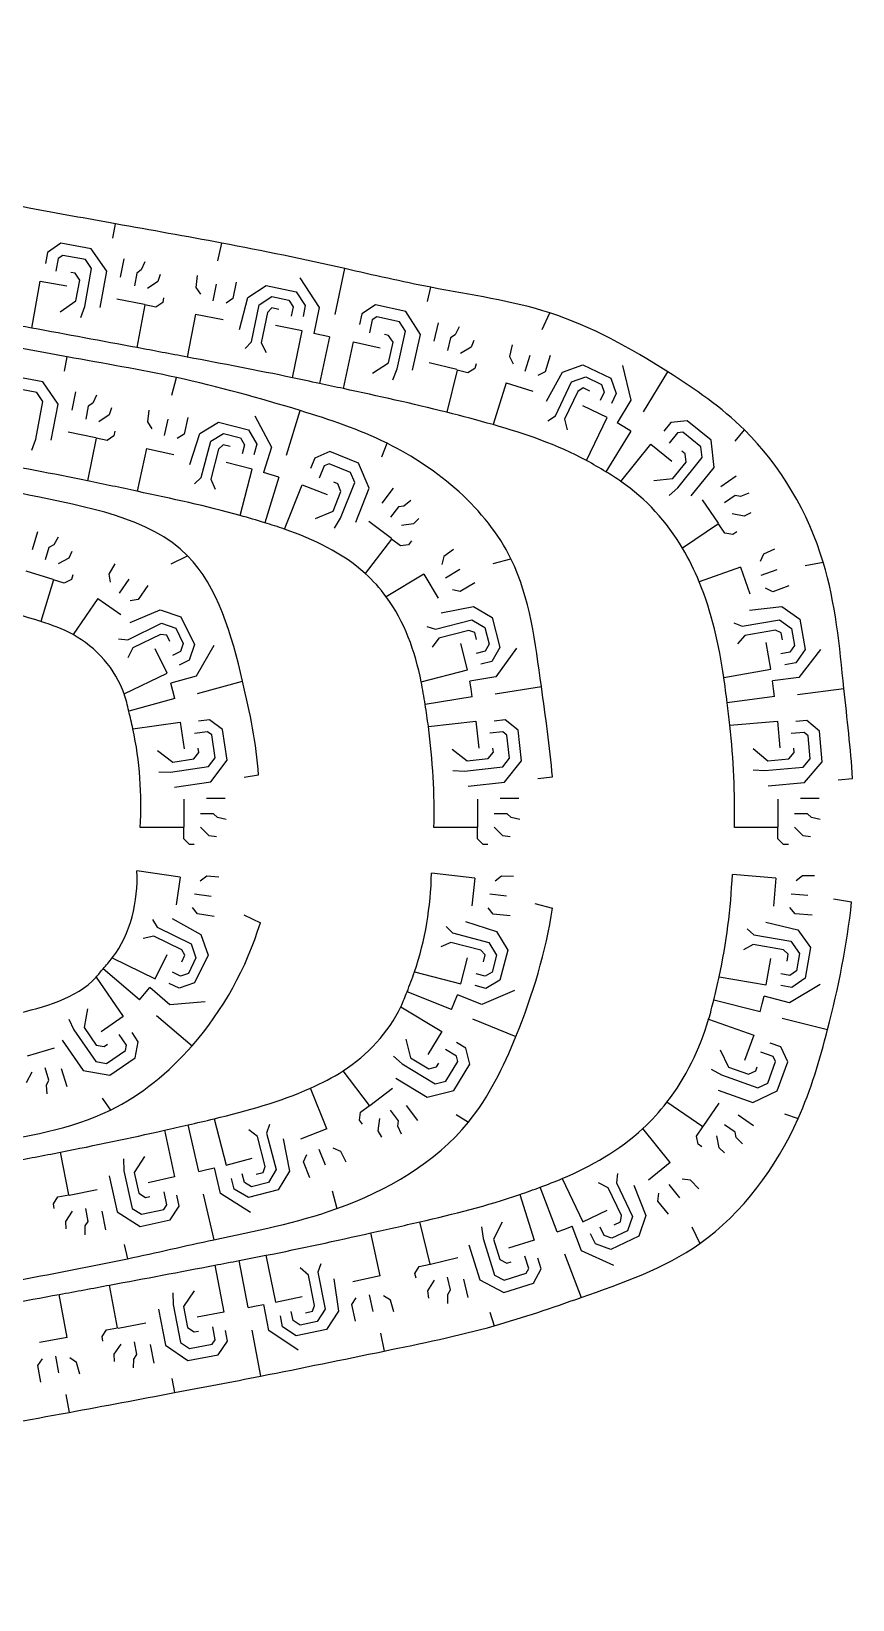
# Model space of a CAD drawing. Header units: millimetres. Extents: x -16 to 156, y 12 to 93.
# Drawn here: x 113.2 to 155.8, y 11.6 to 92.9 of the extents above; entities that cross this region are included whole.
import ezdxf

# ---------------------------------------------------------------- set-up
doc = ezdxf.new("R2010")
doc.units = ezdxf.units.MM
doc.header["$MEASUREMENT"] = 0
doc.layers.add('1 - lines', color=1, linetype='Continuous', true_color=0xff0000)

msp = doc.modelspace()

# ---------------------------------------------------------------- linework, layer by layer
at = {"layer": '1 - lines'}
for p, q in [((117.404, 82.163), (117.54, 82.901)), ((114.013, 81.413), (113.91, 80.85)), ((114.712, 81.895), (114.013, 81.413)), ((116.285, 81.606), (114.712, 81.895)), ((117.088, 80.442), (116.285, 81.606)), ((122.854, 80.976), (123.046, 81.906)), ((114.567, 81.108), (114.445, 80.441)), ((114.8, 81.269), (114.567, 81.108)), ((115.98, 81.052), (114.8, 81.269)), ((115.94, 78.619), (116.301, 80.586)), ((116.301, 80.586), (115.98, 81.052)), ((117.967, 81.089), (117.788, 80.134)), ((118.876, 80.512), (118.642, 80.352)), ((119.057, 80.936), (118.876, 80.512)), ((128.924, 78.21), (129.432, 80.581)), ((113.192, 77.497), (113.64, 79.934)), ((113.64, 79.934), (115.015, 79.682)), ((115.442, 80.337), (115.224, 80.377)), ((115.683, 79.988), (115.442, 80.337)), ((115.485, 78.906), (115.683, 79.988)), ((116.745, 78.573), (117.088, 80.442)), ((118.642, 80.352), (118.518, 79.686)), ((119.731, 79.916), (119.206, 79.557)), ((119.85, 80.278), (119.731, 79.916)), ((121.768, 80.221), (121.7, 79.6)), ((122.752, 79.778), (122.588, 78.916)), ((123.791, 79.885), (123.626, 79.023)), ((127.106, 80.108), (128.105, 78.564)), ((114.67, 78.344), (115.485, 78.906)), ((119.049, 78.719), (117.608, 78.989)), ((120.031, 79.074), (119.985, 78.829)), ((121.7, 79.6), (121.939, 79.249)), ((123.626, 79.023), (123.275, 78.784)), ((123.962, 77.43), (124.403, 79.075)), ((124.403, 79.075), (125.348, 79.697)), ((124.989, 78.699), (125.639, 79.127)), ((125.348, 79.697), (126.915, 79.374)), ((125.639, 79.127), (126.52, 78.945)), ((126.52, 78.945), (126.753, 78.591)), ((126.915, 79.374), (127.381, 78.666)), ((133.727, 78.878), (133.887, 79.611)), ((115.734, 78.047), (115.94, 78.619)), ((119.065, 78.696), (118.65, 76.484)), ((119.635, 78.589), (119.065, 78.696)), ((119.985, 78.829), (119.635, 78.589)), ((121.687, 78.22), (121.262, 75.991)), ((121.687, 78.22), (123.116, 77.948)), ((124.596, 76.789), (124.989, 78.699)), ((125.418, 78.304), (125.096, 76.737)), ((125.649, 78.541), (125.418, 78.304)), ((126.013, 78.466), (125.649, 78.541)), ((126.753, 78.591), (126.657, 78.123)), ((127.381, 78.666), (127.265, 78.1)), ((128.105, 78.564), (127.818, 77.223)), ((130.312, 78.243), (130.19, 77.684)), ((131.027, 78.701), (130.312, 78.243)), ((131.094, 78.072), (130.856, 77.919)), ((132.59, 78.359), (131.027, 78.701)), ((132.266, 77.816), (131.094, 78.072)), ((133.353, 77.168), (132.59, 78.359)), ((139.661, 77.421), (140.068, 78.28)), ((127.213, 77.351), (125.842, 77.633)), ((126.713, 74.924), (127.213, 77.351)), ((130.856, 77.919), (130.711, 77.257)), ((132.144, 75.386), (132.571, 77.339)), ((132.571, 77.339), (132.266, 77.816)), ((134.279, 77.766), (134.05, 76.821)), ((135.359, 77.556), (135.156, 77.142)), ((124.27, 76.447), (124.596, 76.789)), ((125.096, 76.737), (125.348, 76.226)), ((128.222, 77.136), (127.818, 77.223)), ((128.63, 77.049), (128.111, 74.626)), ((128.63, 77.049), (128.222, 77.136)), ((129.36, 74.357), (129.889, 76.777)), ((129.889, 76.777), (131.256, 76.479)), ((131.704, 77.12), (131.488, 77.167)), ((131.698, 75.688), (131.933, 76.762)), ((131.933, 76.762), (131.704, 77.12)), ((132.947, 75.312), (133.353, 77.168)), ((134.915, 76.995), (134.756, 76.336)), ((135.156, 77.142), (134.915, 76.995)), ((135.979, 76.503), (135.436, 76.171)), ((136.117, 76.858), (135.979, 76.503)), ((138.106, 76.633), (137.968, 76.024)), ((114.886, 75.268), (115.025, 76.005)), ((130.865, 75.154), (131.698, 75.688)), ((135.235, 75.343), (133.811, 75.688)), ((136.235, 75.646), (136.176, 75.403)), ((137.968, 76.024), (138.165, 75.649)), ((139.034, 76.081), (138.771, 75.243)), ((140.078, 76.068), (139.815, 75.23)), ((113.764, 74.716), (112.192, 75.012)), ((120.457, 74.016), (120.695, 74.935)), ((131.918, 74.821), (132.144, 75.386)), ((135.25, 75.319), (134.721, 73.132)), ((135.814, 75.182), (135.25, 75.319)), ((136.176, 75.403), (135.814, 75.182)), ((139.815, 75.23), (139.439, 75.034)), ((139.895, 73.713), (140.713, 75.206)), ((140.713, 75.206), (141.779, 75.586)), ((141.194, 74.702), (141.926, 74.963)), ((141.779, 75.586), (143.225, 74.901)), ((141.926, 74.963), (142.739, 74.578)), ((143.225, 74.901), (143.51, 74.101)), ((143.838, 75.549), (144.269, 73.762)), ((144.925, 73.156), (146.189, 75.225)), ((113.457, 74.163), (112.277, 74.385)), ((113.776, 73.696), (113.457, 74.163)), ((114.562, 73.548), (113.764, 74.716)), ((115.462, 74.19), (115.272, 73.237)), ((116.55, 74.024), (116.364, 73.602)), ((137.797, 74.655), (137.119, 72.49)), ((137.797, 74.655), (139.185, 74.22)), ((140.358, 72.94), (141.194, 74.702)), ((141.517, 74.217), (140.831, 72.771)), ((141.797, 74.392), (141.517, 74.217)), ((142.133, 74.232), (141.797, 74.392)), ((142.882, 74.178), (142.677, 73.746)), ((142.739, 74.578), (142.882, 74.178)), ((143.51, 74.101), (143.262, 73.579)), ((113.405, 71.731), (113.776, 73.696)), ((114.21, 71.681), (114.562, 73.548)), ((116.129, 73.445), (115.996, 72.78)), ((116.364, 73.602), (116.129, 73.445)), ((117.335, 73.357), (117.212, 72.997)), ((119.276, 73.247), (119.192, 72.629)), ((126.406, 70.9), (127.124, 73.216)), ((143.033, 72.864), (141.769, 73.464)), ((144.269, 73.762), (143.554, 72.591)), ((117.212, 72.997), (116.683, 72.643)), ((119.192, 72.629), (119.421, 72.272)), ((120.248, 72.779), (120.061, 71.921)), ((121.289, 72.859), (121.102, 72.001)), ((121.908, 72.039), (122.883, 72.614)), ((122.883, 72.614), (124.432, 72.213)), ((124.765, 72.953), (125.622, 71.326)), ((139.961, 72.686), (140.358, 72.94)), ((140.831, 72.771), (140.954, 72.215)), ((141.971, 70.625), (143.033, 72.864)), ((143.907, 72.375), (143.554, 72.591)), ((146.342, 72.596), (145.983, 72.151)), ((147.186, 72.687), (146.342, 72.596)), ((148.431, 71.682), (147.186, 72.687)), ((113.196, 71.16), (113.405, 71.731)), ((116.516, 71.808), (115.079, 72.095)), ((116.532, 71.784), (116.091, 69.578)), ((117.1, 71.671), (116.532, 71.784)), ((117.453, 71.906), (117.1, 71.671)), ((117.502, 72.151), (117.453, 71.906)), ((121.102, 72.001), (120.744, 71.772)), ((121.386, 70.418), (121.908, 72.039)), ((121.987, 69.747), (122.475, 71.635)), ((122.475, 71.635), (123.145, 72.029)), ((123.145, 72.029), (124.016, 71.804)), ((124.016, 71.804), (124.232, 71.438)), ((124.432, 72.213), (124.863, 71.482)), ((144.263, 72.157), (142.97, 70.043)), ((144.263, 72.157), (143.907, 72.375)), ((146.683, 72.064), (146.257, 71.536)), ((146.964, 72.094), (146.683, 72.064)), ((147.898, 71.34), (146.964, 72.094)), ((148.581, 70.275), (148.431, 71.682)), ((149.68, 71.637), (150.151, 72.221)), ((119.142, 71.25), (118.657, 69.033)), ((119.142, 71.25), (120.563, 70.94)), ((122.884, 71.219), (122.483, 69.67)), ((123.126, 71.443), (122.884, 71.219)), ((123.486, 71.35), (123.126, 71.443)), ((124.232, 71.438), (124.112, 70.976)), ((124.863, 71.482), (124.718, 70.922)), ((125.622, 71.326), (125.216, 70.016)), ((127.87, 70.753), (127.659, 70.222)), ((128.649, 71.09), (127.87, 70.753)), ((130.136, 70.499), (128.649, 71.09)), ((131.343, 70.827), (131.619, 71.524)), ((143.752, 69.546), (145.308, 71.475)), ((145.308, 71.475), (146.396, 70.597)), ((146.702, 69.221), (147.958, 70.778)), ((147.085, 70.969), (146.912, 71.108)), ((147.13, 70.547), (147.085, 70.969)), ((147.958, 70.778), (147.898, 71.34)), ((124.628, 70.177), (123.273, 70.527)), ((124.008, 67.778), (124.628, 70.177)), ((125.611, 69.893), (125.216, 70.016)), ((128.354, 70.346), (128.104, 69.716)), ((128.614, 70.458), (128.354, 70.346)), ((129.729, 70.015), (128.614, 70.458)), ((129.953, 69.496), (129.729, 70.015)), ((130.697, 69.201), (130.136, 70.499)), ((146.439, 69.691), (147.13, 70.547)), ((147.388, 68.797), (148.581, 70.275)), ((121.644, 69.422), (121.987, 69.747)), ((122.483, 69.67), (122.709, 69.147)), ((126.01, 69.77), (125.276, 67.403)), ((126.01, 69.77), (125.611, 69.893)), ((126.301, 67.073), (127.216, 69.376)), ((127.216, 69.376), (128.515, 68.86)), ((129.062, 69.419), (128.856, 69.501)), ((129.23, 69.03), (129.062, 69.419)), ((129.215, 67.637), (129.953, 69.496)), ((129.996, 67.435), (130.697, 69.201)), ((131.947, 69.189), (131.358, 68.416)), ((145.455, 69.586), (146.439, 69.691)), ((146.248, 68.817), (146.702, 69.221)), ((149.726, 69.816), (148.923, 69.269)), ((128.824, 68.007), (129.23, 69.03)), ((132.852, 68.562), (132.5, 68.265)), ((148.81, 67.377), (147.985, 68.588)), ((149.681, 68.817), (149.12, 68.435)), ((149.959, 68.764), (149.681, 68.817)), ((150.387, 68.935), (149.959, 68.764)), ((127.915, 67.615), (128.824, 68.007)), ((128.901, 67.116), (129.215, 67.637)), ((132.219, 68.227), (131.808, 67.688)), ((132.5, 68.265), (132.219, 68.227)), ((133.264, 67.619), (132.995, 67.348)), ((150.14, 67.738), (149.515, 67.857)), ((150.48, 67.91), (150.14, 67.738)), ((113.498, 66.935), (113.214, 66.005)), ((131.848, 66.586), (130.683, 67.474)), ((132.995, 67.348), (132.365, 67.263)), ((148.805, 67.35), (146.946, 66.083)), ((149.132, 66.87), (148.805, 67.35)), ((149.548, 66.791), (149.132, 66.87)), ((149.755, 66.932), (149.548, 66.791)), ((114.088, 66.127), (113.889, 65.479)), ((114.337, 66.26), (114.088, 66.127)), ((114.564, 66.661), (114.337, 66.26)), ((115.279, 65.92), (115.121, 65.573)), ((131.852, 66.558), (130.488, 64.769)), ((132.313, 66.206), (131.852, 66.558)), ((132.734, 66.263), (132.313, 66.206)), ((132.885, 66.462), (132.734, 66.263)), ((135.065, 66.014), (134.559, 65.649)), ((151.716, 66.037), (151.147, 65.781)), ((115.121, 65.573), (114.559, 65.274)), ((117.503, 65.272), (117.191, 64.731)), ((120.422, 65.275), (121.276, 65.692)), ((134.559, 65.649), (134.458, 65.237)), ((137.129, 65.287), (138.049, 65.525)), ((149.95, 65.093), (147.813, 64.331)), ((149.95, 65.093), (150.438, 63.724)), ((151.147, 65.781), (150.965, 65.398)), ((153.304, 65.192), (154.24, 65.355)), ((114.31, 64.459), (112.908, 64.888)), ((114.323, 64.434), (113.665, 62.282)), ((114.878, 64.265), (114.323, 64.434)), ((115.252, 64.464), (114.878, 64.265)), ((115.325, 64.703), (115.252, 64.464)), ((117.191, 64.731), (117.268, 64.314)), ((118.226, 64.47), (117.727, 63.747)), ((133.525, 64.735), (131.584, 63.56)), ((133.525, 64.735), (134.278, 63.491)), ((135.395, 64.986), (134.644, 64.531)), ((136.17, 64.286), (135.419, 63.831)), ((151.833, 64.964), (151.006, 64.669)), ((116.623, 63.474), (115.335, 61.605)), ((116.623, 63.474), (117.82, 62.648)), ((119.219, 64.149), (118.721, 63.427)), ((135.419, 63.831), (135.007, 63.932)), ((151.624, 63.828), (151.241, 64.01)), ((152.451, 64.123), (151.624, 63.828)), ((118.292, 62.232), (119.863, 62.888)), ((118.721, 63.427), (118.304, 63.35)), ((119.863, 62.888), (120.933, 62.52)), ((134.432, 62.732), (136.103, 63.06)), ((136.103, 63.06), (137.078, 62.486)), ((150.411, 62.862), (152.103, 63.055)), ((152.103, 63.055), (153.028, 62.403)), ((118.172, 61.339), (119.924, 62.194)), ((119.924, 62.194), (120.66, 61.941)), ((120.66, 61.941), (121.054, 61.133)), ((120.933, 62.52), (121.635, 61.082)), ((133.686, 62.023), (134.136, 61.881)), ((134.136, 61.881), (136.024, 62.368)), ((135.858, 61.809), (134.309, 61.409)), ((136.172, 61.706), (135.858, 61.809)), ((136.024, 62.368), (136.694, 61.973)), ((136.694, 61.973), (136.919, 61.102)), ((137.078, 62.486), (137.478, 60.936)), ((149.609, 62.215), (150.046, 62.038)), ((150.046, 62.038), (151.968, 62.371)), ((151.758, 61.827), (150.181, 61.553)), ((152.062, 61.7), (151.758, 61.827)), ((151.968, 62.371), (152.604, 61.924)), ((152.604, 61.924), (152.758, 61.037)), ((153.028, 62.403), (153.302, 60.827)), ((117.703, 61.388), (118.172, 61.339)), ((119.874, 61.613), (118.436, 60.911)), ((120.202, 61.575), (119.874, 61.613)), ((120.365, 61.241), (120.202, 61.575)), ((121.054, 61.133), (120.916, 60.731)), ((121.635, 61.082), (121.359, 60.28)), ((122.645, 61.038), (121.729, 59.444)), ((134.309, 61.409), (133.961, 60.958)), ((135.792, 59.778), (135.442, 61.134)), ((136.265, 61.346), (136.172, 61.706)), ((136.919, 61.102), (136.703, 60.736)), ((150.181, 61.553), (149.798, 61.132)), ((151.528, 59.808), (151.288, 61.188)), ((152.126, 61.333), (152.062, 61.7)), ((152.758, 61.037), (152.513, 60.69)), ((118.436, 60.911), (118.185, 60.399)), ((120.215, 59.61), (119.601, 60.868)), ((120.916, 60.731), (120.487, 60.522)), ((121.359, 60.28), (120.84, 60.026)), ((136.703, 60.736), (136.24, 60.617)), ((137.047, 60.205), (136.487, 60.061)), ((137.478, 60.936), (137.047, 60.205)), ((138.339, 60.906), (137.264, 59.414)), ((152.513, 60.69), (152.043, 60.608)), ((153.302, 60.827), (152.813, 60.133)), ((154.099, 60.836), (152.974, 59.382)), ((117.989, 58.523), (120.215, 59.61)), ((121.729, 59.444), (120.404, 59.087)), ((133.392, 59.159), (135.792, 59.778)), ((137.264, 59.414), (135.91, 59.195)), ((149.087, 59.384), (151.528, 59.808)), ((152.974, 59.382), (151.614, 59.208)), ((152.813, 60.133), (152.244, 60.034)), ((120.512, 58.687), (120.404, 59.087)), ((120.621, 58.284), (120.512, 58.687)), ((121.788, 58.554), (124.129, 59.185)), ((135.976, 58.786), (135.91, 59.195)), ((136.043, 58.374), (135.976, 58.786)), ((137.232, 58.523), (139.625, 58.911)), ((151.666, 58.797), (151.614, 59.208)), ((151.719, 58.384), (151.666, 58.797)), ((152.912, 58.492), (155.317, 58.799)), ((120.621, 58.284), (118.228, 57.639)), ((136.043, 58.374), (133.597, 57.977)), ((151.719, 58.384), (149.261, 58.07)), ((118.443, 56.714), (120.896, 57.07)), ((120.896, 57.07), (121.097, 55.686)), ((122.416, 57.19), (121.85, 57.108)), ((123.096, 56.682), (122.416, 57.19)), ((133.765, 56.836), (136.228, 57.111)), ((136.228, 57.111), (136.383, 55.721)), ((137.752, 57.18), (137.183, 57.116)), ((138.414, 56.65), (137.752, 57.18)), ((149.402, 56.9), (151.871, 57.116)), ((151.871, 57.116), (151.992, 55.723)), ((153.396, 57.149), (152.826, 57.099)), ((154.046, 56.603), (153.396, 57.149)), ((122.305, 56.567), (121.634, 56.47)), ((122.531, 56.398), (122.305, 56.567)), ((122.704, 55.211), (122.531, 56.398)), ((123.326, 55.099), (123.096, 56.682)), ((137.619, 56.561), (136.946, 56.486)), ((137.84, 56.385), (137.619, 56.561)), ((137.973, 55.192), (137.84, 56.385)), ((138.592, 55.06), (138.414, 56.65)), ((153.249, 56.534), (152.573, 56.475)), ((153.465, 56.352), (153.249, 56.534)), ((153.57, 55.156), (153.465, 56.352)), ((154.185, 55.009), (154.046, 56.603)), ((119.719, 55.585), (120.512, 54.993)), ((121.601, 55.152), (121.855, 55.492)), ((121.855, 55.492), (121.823, 55.711)), ((135.002, 55.666), (135.776, 55.048)), ((136.869, 55.17), (137.134, 55.501)), ((137.134, 55.501), (137.109, 55.722)), ((150.611, 55.701), (151.369, 55.065)), ((152.465, 55.16), (152.738, 55.485)), ((152.738, 55.485), (152.719, 55.706)), ((120.386, 54.47), (122.365, 54.757)), ((120.512, 54.993), (121.601, 55.152)), ((122.365, 54.757), (122.704, 55.211)), ((122.48, 53.966), (123.326, 55.099)), ((135.025, 54.562), (135.632, 54.529)), ((135.632, 54.529), (137.62, 54.75)), ((135.776, 55.048), (136.869, 55.17)), ((137.62, 54.75), (137.973, 55.192)), ((137.709, 53.955), (138.592, 55.06)), ((150.607, 54.596), (151.214, 54.549)), ((151.214, 54.549), (153.206, 54.723)), ((151.369, 55.065), (152.465, 55.16)), ((153.206, 54.723), (153.57, 55.156)), ((153.276, 53.926), (154.185, 55.009)), ((119.778, 54.483), (120.386, 54.47)), ((120.6, 53.693), (122.48, 53.966)), ((124.212, 54.217), (124.955, 54.325)), ((135.82, 53.745), (137.709, 53.955)), ((139.448, 54.149), (140.193, 54.232)), ((151.383, 53.761), (153.276, 53.926)), ((155.019, 54.078), (155.766, 54.144)), ((121.094, 51.611), (121.094, 53.076)), ((123.224, 53.111), (122.252, 53.111)), ((136.325, 51.611), (136.325, 53.076)), ((138.455, 53.111), (137.483, 53.111)), ((151.903, 51.611), (151.903, 53.076)), ((154.033, 53.111), (153.061, 53.111)), ((122.624, 52.311), (121.946, 52.311)), ((122.824, 52.111), (122.624, 52.311)), ((123.274, 52.011), (122.824, 52.111)), ((137.855, 52.311), (137.177, 52.311)), ((138.055, 52.111), (137.855, 52.311)), ((138.505, 52.011), (138.055, 52.111)), ((153.433, 52.311), (152.755, 52.311)), ((153.633, 52.111), (153.433, 52.311)), ((154.083, 52.011), (153.633, 52.111)), ((121.074, 51.591), (118.824, 51.591)), ((121.074, 51.011), (121.074, 51.591)), ((122.396, 51.161), (121.946, 51.611)), ((136.305, 51.591), (134.055, 51.591)), ((136.305, 51.011), (136.305, 51.591)), ((137.627, 51.161), (137.177, 51.611)), ((151.883, 51.591), (149.633, 51.591)), ((151.883, 51.011), (151.883, 51.591)), ((153.205, 51.161), (152.755, 51.611)), ((121.374, 50.711), (121.074, 51.011)), ((121.624, 50.711), (121.374, 50.711)), ((122.774, 51.111), (122.396, 51.161)), ((136.605, 50.711), (136.305, 51.011)), ((136.855, 50.711), (136.605, 50.711)), ((138.005, 51.111), (137.627, 51.161)), ((152.183, 50.711), (151.883, 51.011)), ((152.433, 50.711), (152.183, 50.711)), ((153.583, 51.111), (153.205, 51.161)), ((120.899, 49.02), (118.653, 49.347)), ((120.899, 49.02), (120.69, 47.581)), ((122.278, 49.068), (121.938, 48.814)), ((122.901, 49.028), (122.278, 49.068)), ((136.182, 48.979), (133.927, 49.23)), ((136.182, 48.979), (136.021, 47.534)), ((137.559, 49.073), (137.228, 48.808)), ((138.183, 49.054), (137.559, 49.073)), ((151.79, 48.972), (149.53, 49.17)), ((151.79, 48.972), (151.664, 47.523)), ((153.164, 49.099), (152.839, 48.826)), ((153.788, 49.094), (153.164, 49.099)), ((122.502, 48.025), (121.634, 48.151)), ((137.818, 48.038), (136.946, 48.135)), ((153.448, 48.07), (152.573, 48.147)), ((121.787, 47.119), (121.533, 47.459)), ((137.133, 47.108), (136.868, 47.439)), ((139.279, 47.661), (140.199, 47.424)), ((152.785, 47.124), (152.512, 47.449)), ((154.777, 47.902), (155.713, 47.74)), ((119.458, 46.828), (119.708, 46.428)), ((119.708, 46.428), (121.46, 45.572)), ((120.486, 46.882), (121.97, 46.046)), ((122.656, 46.992), (121.787, 47.119)), ((124.196, 47.074), (125.05, 46.657)), ((134.686, 46.471), (135.01, 46.129)), ((135.682, 46.73), (137.303, 46.209)), ((138.006, 47.011), (137.133, 47.108)), ((151.267, 46.685), (152.924, 46.296)), ((153.66, 47.048), (152.785, 47.124)), ((119.533, 45.957), (118.975, 45.839)), ((120.971, 45.254), (119.533, 45.957)), ((121.46, 45.572), (121.713, 44.837)), ((121.97, 46.046), (122.337, 44.977)), ((134.934, 45.633), (134.411, 45.406)), ((136.483, 45.233), (134.934, 45.633)), ((135.01, 46.129), (136.899, 45.642)), ((136.899, 45.642), (137.294, 44.972)), ((137.303, 46.209), (137.878, 45.234)), ((150.294, 46.347), (150.646, 46.032)), ((150.646, 46.032), (152.567, 45.698)), ((152.567, 45.698), (153.015, 45.062)), ((152.924, 46.296), (153.576, 45.371)), ((117.374, 44.841), (119.601, 43.753)), ((119.601, 43.753), (120.215, 45.011)), ((121.142, 44.973), (120.971, 45.254)), ((120.979, 44.638), (121.142, 44.973)), ((121.713, 44.837), (121.318, 44.028)), ((122.337, 44.977), (121.635, 43.539)), ((135.442, 43.487), (135.792, 44.843)), ((136.708, 44.991), (136.483, 45.233)), ((136.615, 44.631), (136.708, 44.991)), ((137.294, 44.972), (137.069, 44.1)), ((137.878, 45.234), (137.478, 43.685)), ((150.609, 45.531), (150.106, 45.263)), ((152.186, 45.257), (150.609, 45.531)), ((151.288, 43.434), (151.528, 44.813)), ((152.429, 45.034), (152.186, 45.257)), ((152.365, 44.667), (152.429, 45.034)), ((153.015, 45.062), (152.86, 44.175)), ((153.576, 45.371), (153.302, 43.794)), ((118.778, 42.662), (116.892, 44.269)), ((120.916, 43.89), (120.487, 44.1)), ((121.318, 44.028), (120.916, 43.89)), ((133.043, 44.107), (135.442, 43.487)), ((136.703, 43.885), (136.24, 44.004)), ((137.069, 44.1), (136.703, 43.885)), ((152.513, 43.931), (152.043, 44.013)), ((152.86, 44.175), (152.513, 43.931)), ((116.532, 43.842), (117.938, 41.802)), ((119.049, 42.979), (119.317, 43.294)), ((120.362, 42.405), (119.317, 43.294)), ((120.833, 43.263), (120.314, 43.517)), ((121.635, 43.539), (120.833, 43.263)), ((136.747, 43.254), (136.187, 43.398)), ((138.233, 43.142), (136.542, 42.419)), ((137.478, 43.685), (136.747, 43.254)), ((148.847, 43.858), (151.288, 43.434)), ((152.608, 43.306), (152.038, 43.405)), ((154.078, 43.458), (152.5, 42.514)), ((153.302, 43.794), (152.608, 43.306)), ((118.778, 42.662), (119.049, 42.979)), ((122.194, 42.551), (120.362, 42.405)), ((132.336, 42.306), (134.456, 41.022)), ((134.96, 42.158), (132.66, 43.079)), ((134.96, 42.158), (135.115, 42.545)), ((135.115, 42.545), (135.269, 42.929)), ((136.542, 42.419), (135.269, 42.929)), ((150.967, 42.042), (148.564, 42.646)), ((150.967, 42.042), (151.069, 42.447)), ((151.069, 42.447), (151.17, 42.848)), ((152.5, 42.514), (151.17, 42.848)), ((115.123, 41.657), (115.382, 41.106)), ((116.086, 42.199), (115.907, 41.225)), ((117.938, 41.802), (116.787, 41.008)), ((119.661, 41.852), (121.507, 40.279)), ((136.055, 41.672), (138.306, 40.77)), ((148.3, 41.66), (150.634, 40.828)), ((152.117, 41.708), (154.469, 41.117)), ((115.382, 41.106), (116.517, 39.459)), ((115.907, 41.225), (116.531, 40.319)), ((118.112, 40.316), (117.727, 40.874)), ((118.72, 40.492), (118.395, 40.963)), ((134.456, 41.022), (133.732, 39.826)), ((150.634, 40.828), (150.165, 39.511)), ((112.971, 39.753), (114.372, 40.181)), ((114.78, 40.57), (115.858, 39.005)), ((116.531, 40.319), (116.948, 40.243)), ((116.948, 40.243), (117.131, 40.369)), ((117.073, 39.357), (118.061, 40.038)), ((118.061, 40.038), (118.112, 40.316)), ((118.566, 39.657), (118.72, 40.492)), ((132.604, 40.624), (132.84, 39.663)), ((135.224, 39.739), (134.644, 40.09)), ((135.706, 40.149), (135.217, 40.445)), ((135.909, 39.325), (135.706, 40.149)), ((148.9, 40.066), (149.324, 39.172)), ((151.644, 39.725), (151.006, 39.952)), ((152.034, 40.223), (151.495, 40.415)), ((152.398, 39.456), (152.034, 40.223)), ((114.088, 38.494), (113.889, 39.143)), ((115.028, 38.154), (114.744, 39.084)), ((116.517, 39.459), (117.073, 39.357)), ((117.249, 38.749), (118.566, 39.657)), ((131.949, 39.735), (132.41, 39.339)), ((132.41, 39.339), (134.121, 38.303)), ((132.84, 39.663), (133.781, 39.093)), ((133.781, 39.093), (134.193, 39.194)), ((134.193, 39.194), (134.308, 39.384)), ((134.67, 38.438), (135.292, 39.464)), ((135.08, 37.956), (135.909, 39.325)), ((135.292, 39.464), (135.224, 39.739)), ((148.436, 39.064), (148.968, 38.768)), ((149.324, 39.172), (150.36, 38.802)), ((150.743, 38.984), (150.818, 39.193)), ((151.363, 38.339), (151.766, 39.469)), ((151.766, 39.469), (151.644, 39.725)), ((151.861, 37.949), (152.398, 39.456)), ((112.921, 38.376), (113.22, 38.938)), ((113.955, 38.245), (114.088, 38.494)), ((113.991, 37.785), (113.955, 38.245)), ((115.858, 39.005), (117.249, 38.749)), ((130.707, 37.19), (129.343, 38.979)), ((132.081, 38.603), (133.706, 37.618)), ((134.121, 38.303), (134.67, 38.438)), ((148.968, 38.768), (150.852, 38.096)), ((150.36, 38.802), (150.743, 38.984)), ((150.852, 38.096), (151.363, 38.339)), ((116.851, 37.564), (117.277, 36.947)), ((128.49, 35.976), (127.653, 38.085)), ((130.735, 37.186), (131.9, 38.075)), ((133.706, 37.618), (135.08, 37.956)), ((148.793, 37.981), (150.583, 37.343)), ((150.583, 37.343), (151.861, 37.949)), ((130.189, 36.418), (130.246, 36.839)), ((130.246, 36.839), (130.707, 37.19)), ((132.219, 36.394), (131.808, 36.933)), ((133.219, 36.402), (132.63, 37.175)), ((135.203, 36.712), (135.845, 36.324)), ((147.994, 36.082), (146.135, 37.348)), ((148.022, 36.087), (148.847, 37.298)), ((150.627, 36.128), (149.824, 36.675)), ((152.231, 36.755), (152.938, 36.503)), ((120.078, 35.899), (120.607, 33.479)), ((121.865, 33.763), (121.307, 36.178)), ((122.653, 36.493), (123.273, 34.094)), ((124.904, 35.577), (124.452, 35.925)), ((125.517, 36.201), (125.375, 35.751)), ((128.49, 35.976), (127.139, 35.439)), ((130.341, 36.219), (130.189, 36.418)), ((131.167, 35.878), (131.251, 36.509)), ((131.356, 35.547), (131.167, 35.878)), ((132.181, 36.114), (132.219, 36.394)), ((132.375, 35.695), (132.181, 36.114)), ((146.309, 34.222), (144.884, 35.988)), ((147.668, 35.602), (147.994, 36.082)), ((149.681, 35.804), (149.12, 36.186)), ((149.734, 35.526), (149.681, 35.804)), ((125.304, 34.028), (124.904, 35.577)), ((125.375, 35.751), (125.863, 33.863)), ((126.226, 35.455), (126.555, 33.784)), ((129.22, 34.804), (128.83, 34.972)), ((147.747, 35.185), (147.668, 35.602)), ((147.954, 35.045), (147.747, 35.185)), ((148.845, 34.982), (148.726, 35.607)), ((149.129, 34.728), (148.845, 34.982)), ((150.049, 35.19), (149.734, 35.526)), ((115.119, 32.555), (114.679, 34.761)), ((117.947, 34.41), (117.977, 33.803)), ((119.043, 34.547), (118.508, 33.714)), ((123.273, 34.094), (124.628, 34.444)), ((127.285, 34.258), (127.453, 34.647)), ((127.609, 33.441), (127.285, 34.258)), ((128.428, 34.089), (128.104, 34.905)), ((129.496, 34.244), (129.22, 34.804)), ((146.309, 34.222), (145.178, 33.308)), ((117.217, 33.534), (117.623, 31.678)), ((117.977, 33.803), (118.404, 31.849)), ((118.508, 33.714), (118.743, 32.639)), ((120.607, 33.479), (119.241, 33.18)), ((121.865, 33.763), (122.271, 33.857)), ((122.271, 33.857), (122.674, 33.95)), ((122.983, 32.613), (122.674, 33.95)), ((123.701, 32.839), (123.556, 33.399)), ((124.232, 33.183), (124.112, 33.646)), ((124.841, 33.621), (125.201, 33.715)), ((125.201, 33.715), (125.304, 34.028)), ((125.863, 33.863), (125.469, 33.193)), ((126.555, 33.784), (125.981, 32.809)), ((140.707, 33.396), (141.769, 31.157)), ((143.575, 33.65), (143.52, 33.181)), ((147.353, 33.319), (146.932, 33.364)), ((114.551, 32.441), (115.119, 32.555)), ((115.143, 32.539), (116.58, 32.826)), ((118.743, 32.639), (119.1, 32.41)), ((120.205, 32.038), (120.061, 32.7)), ((122.091, 32.587), (122.636, 30.224)), ((124.542, 31.639), (122.983, 32.613)), ((124.432, 32.408), (123.701, 32.839)), ((124.597, 32.968), (124.232, 33.183)), ((125.981, 32.809), (124.432, 32.408)), ((125.469, 33.193), (124.597, 32.968)), ((128.783, 32.759), (129.021, 31.839)), ((138.506, 32.567), (139.247, 30.202)), ((140.443, 30.631), (139.565, 32.949)), ((143.09, 32.922), (142.581, 33.178)), ((143.776, 31.476), (143.09, 32.922)), ((143.52, 33.181), (144.356, 31.419)), ((144.412, 33.051), (145.05, 31.472)), ((145.668, 32.223), (145.713, 32.645)), ((146.809, 32.402), (146.257, 33.085)), ((147.783, 32.867), (147.353, 33.319)), ((114.315, 32.089), (114.551, 32.441)), ((114.364, 31.843), (114.315, 32.089)), ((116.129, 31.176), (115.996, 31.841)), ((118.404, 31.849), (118.88, 31.543)), ((118.88, 31.543), (120.053, 31.799)), ((119.1, 32.41), (119.317, 32.458)), ((120.053, 31.799), (120.205, 32.038)), ((120.376, 31.256), (120.834, 31.97)), ((120.834, 31.97), (120.712, 32.529)), ((141.769, 31.157), (143.033, 31.757)), ((146.219, 31.54), (145.668, 32.223)), ((114.957, 31.174), (115.31, 31.704)), ((114.982, 30.794), (114.957, 31.174)), ((115.962, 30.48), (115.972, 30.941)), ((115.972, 30.941), (116.129, 31.176)), ((117.031, 30.744), (116.841, 31.697)), ((117.623, 31.678), (118.813, 30.914)), ((118.813, 30.914), (120.376, 31.256)), ((133.851, 28.964), (133.321, 31.151)), ((137.594, 31.129), (137.136, 30.252)), ((140.833, 30.779), (141.22, 30.926)), ((141.706, 29.643), (141.22, 30.926)), ((143.398, 30.989), (143.734, 31.149)), ((143.734, 31.149), (143.776, 31.476)), ((144.356, 31.419), (144.095, 30.687)), ((145.05, 31.472), (144.67, 30.406)), ((131.266, 28.358), (130.781, 30.574)), ((136.515, 30.895), (136.599, 30.293)), ((136.599, 30.293), (137.196, 28.384)), ((137.136, 30.252), (137.464, 29.202)), ((139.247, 30.202), (137.912, 29.784)), ((140.443, 30.631), (140.833, 30.779)), ((142.425, 30.005), (142.178, 30.528)), ((142.882, 30.443), (142.677, 30.875)), ((143.282, 30.301), (142.882, 30.443)), ((144.67, 30.406), (143.225, 29.721)), ((144.095, 30.687), (143.282, 30.301)), ((147.431, 30.886), (147.838, 30.027)), ((117.996, 29.968), (118.156, 29.236)), ((125.342, 29.415), (125.842, 26.988)), ((133.875, 28.949), (135.299, 29.294)), ((135.865, 29.959), (136.433, 28.145)), ((138.974, 28.732), (138.771, 29.379)), ((140.826, 29.496), (141.685, 27.229)), ((143.382, 28.888), (141.706, 29.643)), ((143.225, 29.721), (142.425, 30.005)), ((122.69, 28.903), (123.155, 26.469)), ((124.42, 26.713), (123.952, 29.146)), ((127.544, 28.388), (127.111, 28.759)), ((128.188, 28.98), (128.024, 28.538)), ((128.024, 28.538), (128.417, 26.628)), ((133.066, 28.465), (133.287, 28.827)), ((133.125, 28.222), (133.066, 28.465)), ((133.287, 28.827), (133.851, 28.964)), ((137.464, 29.202), (137.84, 29.005)), ((137.698, 28.122), (138.843, 28.481)), ((137.84, 29.005), (138.052, 29.072)), ((138.843, 28.481), (138.974, 28.732)), ((139.213, 27.968), (139.606, 28.72)), ((139.606, 28.72), (139.435, 29.266)), ((117.649, 25.66), (117.235, 27.872)), ((127.867, 26.821), (127.544, 28.388)), ((128.859, 28.2), (129.104, 26.514)), ((131.266, 28.358), (129.845, 28.047)), ((133.744, 27.578), (134.075, 28.121)), ((134.915, 27.627), (134.756, 28.286)), ((135.834, 27.232), (135.605, 28.176)), ((136.433, 28.145), (137.686, 27.49)), ((137.196, 28.384), (137.698, 28.122)), ((137.686, 27.49), (139.213, 27.968)), ((115.033, 25.154), (114.623, 27.386)), ((120.52, 27.471), (120.534, 26.863)), ((120.534, 26.863), (120.909, 24.898)), ((121.619, 27.579), (121.063, 26.76)), ((124.83, 26.792), (125.236, 26.87)), ((125.496, 25.523), (125.236, 26.87)), ((125.842, 26.988), (127.213, 27.271)), ((129.798, 26.857), (130.027, 27.215)), ((129.986, 26), (129.798, 26.857)), ((130.898, 26.507), (130.711, 27.364)), ((131.796, 27.084), (131.439, 27.313)), ((131.978, 26.487), (131.796, 27.084)), ((133.784, 27.199), (133.744, 27.578)), ((134.768, 27.385), (134.915, 27.627)), ((134.776, 26.924), (134.768, 27.385)), ((119.767, 26.615), (120.124, 24.748)), ((121.063, 26.76), (121.269, 25.68)), ((123.155, 26.469), (121.781, 26.207)), ((124.42, 26.713), (124.83, 26.792)), ((126.206, 25.714), (126.09, 26.28)), ((126.753, 26.03), (126.657, 26.499)), ((127.108, 25.797), (126.753, 26.03)), ((127.384, 26.438), (127.749, 26.513)), ((127.749, 26.513), (127.867, 26.821)), ((128.417, 26.628), (127.989, 25.979)), ((129.104, 26.514), (128.482, 25.569)), ((136.956, 26.475), (137.18, 25.76)), ((116.84, 25.203), (117.079, 25.553)), ((117.079, 25.553), (117.649, 25.66)), ((117.673, 25.644), (119.113, 25.914)), ((121.269, 25.68), (121.62, 25.441)), ((121.62, 25.441), (121.838, 25.483)), ((122.715, 25.04), (122.588, 25.706)), ((123.342, 24.956), (123.235, 25.518)), ((124.604, 25.529), (125.062, 23.148)), ((127.018, 24.492), (125.496, 25.523)), ((126.915, 25.247), (126.206, 25.714)), ((128.482, 25.569), (126.915, 25.247)), ((127.989, 25.979), (127.108, 25.797)), ((131.278, 25.379), (131.469, 24.449)), ((115.033, 25.154), (113.602, 24.892)), ((116.886, 24.957), (116.84, 25.203)), ((117.47, 24.282), (117.83, 24.807)), ((118.642, 24.269), (118.518, 24.936)), ((119.539, 23.827), (119.36, 24.782)), ((120.124, 24.748), (121.293, 23.954)), ((120.909, 24.898), (121.377, 24.581)), ((121.377, 24.581), (122.556, 24.806)), ((122.556, 24.806), (122.715, 25.04)), ((122.865, 24.254), (123.342, 24.956)), ((113.515, 23.704), (113.756, 24.054)), ((113.674, 22.841), (113.515, 23.704)), ((114.603, 23.317), (114.445, 24.18)), ((115.52, 23.863), (115.17, 24.104)), ((115.681, 23.26), (115.52, 23.863)), ((117.491, 23.901), (117.47, 24.282)), ((118.467, 23.575), (118.483, 24.036)), ((118.483, 24.036), (118.642, 24.269)), ((121.293, 23.954), (122.865, 24.254)), ((120.452, 23.029), (120.592, 22.293)), ((114.96, 22.204), (115.128, 21.269))]:
    msp.add_line(p, q, dxfattribs=at)
for points, knots in [([(155.766, 54.144), (155.659, 55.699), (155.227, 59.443), (154.642, 65.894), (151.17, 71.863), (145.717, 75.635), (140.358, 78.62), (134.439, 79.415), (128.801, 80.747), (123.355, 81.883), (117.88, 82.828), (112.424, 83.843), (106.973, 84.828), (101.513, 85.763), (96.049, 86.672), (90.584, 87.576), (85.108, 88.419), (79.63, 89.239), (74.154, 90.053), (68.669, 90.806), (63.179, 91.554), (57.584, 92.328), (51.919, 92.883), (46.201, 92.884), (40.295, 92.854), (34.546, 91.475), (28.973, 89.687), (23.674, 87.781), (18.474, 85.689), (13.32, 83.523), (8.156, 81.323), (3.096, 78.883), (-1.873, 76.24), (-7.441, 73.503), (-12.548, 69.271), (-15.17, 63.123), (-16.067, 57.042), (-16.099, 51.041), (-15.468, 45.288), (-15.507, 38.41), (-10.302, 33.412), (-4.797, 29.894), (0.224, 27.117), (5.312, 24.686), (10.431, 22.358), (15.54, 20.076), (20.745, 18.029), (25.98, 16.067), (31.357, 13.938), (37.031, 12.526), (42.85, 11.894), (48.644, 11.381), (54.387, 12.021), (60.072, 12.644), (65.585, 13.36), (71.074, 14.15), (76.559, 14.931), (82.041, 15.724), (87.515, 16.574), (92.985, 17.449), (98.454, 18.329), (103.913, 19.27), (109.368, 20.234), (114.821, 21.201), (120.262, 22.231), (125.716, 23.26), (131.242, 24.407), (136.858, 25.546), (142.303, 27.444), (148.657, 29.661), (152.824, 35.368), (154.706, 41.696), (155.471, 45.506), (155.713, 47.74)], [0, 0, 0, 0, 4.676712, 11.320418, 19.312197, 24.283873, 31.124887, 37.447627, 42.007535, 48.529639, 54.124639, 58.676431, 65.178336, 70.741614, 75.294007, 81.796427, 87.360857, 91.91307, 98.415189, 103.969384, 108.522498, 115.034181, 120.91912, 125.574483, 132.19309, 138.558016, 143.200836, 149.765132, 155.441035, 160.014251, 166.538889, 172.276111, 176.86506, 183.406924, 190.956706, 196.057443, 203.076792, 209.303885, 213.964391, 220.575894, 229.048233, 233.824453, 240.411355, 246.176347, 250.754216, 257.280397, 262.959879, 267.527323, 274.054147, 280.29815, 284.985379, 291.61498, 297.680134, 302.263636, 308.785718, 314.350871, 318.902757, 325.404762, 330.96864, 335.521084, 342.023522, 347.587506, 352.139607, 358.641615, 364.201218, 368.752312, 375.28965, 381.149149, 385.887717, 392.647511, 400.889948, 405.751191, 412.48967, 412.48967, 412.48967, 412.48967]), ([(149.633, 51.591), (149.667, 53.362), (149.581, 55.533), (149.254, 58.119), (148.939, 60.634), (148.312, 63.401), (146.592, 66.934), (144.834, 68.898), (142.906, 70.085), (140.82, 71.33), (137.994, 72.275), (133.753, 73.4), (130.736, 74.061), (128.062, 74.636), (125.369, 75.215), (122.211, 75.812), (117.703, 76.665), (114.592, 77.242), (111.876, 77.737), (109.148, 78.231), (105.97, 78.798), (101.44, 79.582), (98.322, 80.112), (95.599, 80.563), (92.865, 81.014), (89.677, 81.528), (85.136, 82.238), (82.009, 82.716), (79.28, 83.123), (76.538, 83.529), (73.342, 83.992), (68.787, 84.63), (65.651, 85.064), (62.917, 85.435), (60.188, 85.801), (57.03, 86.199), (52.544, 86.622), (49.487, 86.799), (46.835, 86.782), (44.202, 86.737), (41.162, 86.459), (36.857, 85.679), (33.962, 84.896), (31.452, 84.053), (28.884, 83.165), (25.903, 82.028), (21.649, 80.372), (18.742, 79.192), (16.222, 78.123), (13.698, 77.043), (10.784, 75.74), (6.672, 73.796), (3.88, 72.407), (1.475, 71.136), (-0.868, 69.878), (-3.474, 68.455), (-6.595, 65.906), (-8.289, 63.851), (-8.94, 61.775), (-9.631, 59.469), (-9.708, 56.47), (-9.9, 52.071), (-9.797, 49.052), (-9.535, 46.427), (-9.297, 44.054), (-8.64, 41.422), (-6.289, 38.381), (-4.196, 36.706), (-2.064, 35.433), (0.253, 34.12), (3.049, 32.638), (7.112, 30.611), (9.934, 29.277), (12.424, 28.157), (14.931, 27.039), (17.875, 25.787), (22.104, 24.07), (25.027, 22.927), (27.592, 21.965), (30.135, 21.011), (33.074, 19.981), (37.331, 18.839), (40.269, 18.293), (42.863, 18.04), (45.488, 17.815), (48.579, 17.8), (53.031, 18.031), (56.097, 18.329), (58.793, 18.653), (61.527, 18.991), (64.719, 19.43), (69.272, 20.059), (72.407, 20.498), (75.139, 20.892), (77.882, 21.289), (81.076, 21.762), (85.62, 22.458), (88.745, 22.947), (91.47, 23.385), (94.206, 23.826), (97.391, 24.352), (101.923, 25.122), (105.039, 25.662), (107.757, 26.144), (110.486, 26.63), (113.664, 27.206), (118.184, 28.048), (121.293, 28.634), (123.995, 29.154), (126.699, 29.673), (129.82, 30.356), (134.222, 31.348), (137.177, 32.075), (139.598, 32.958), (141.857, 33.822), (144.225, 35.194), (146.848, 38.05), (147.995, 40.431), (148.585, 42.717), (149.171, 45.19), (149.447, 47.386), (149.53, 49.17)], [0, 0, 0, 0, 5.314643, 6.492736, 7.818372, 12.927087, 14.881488, 19.592539, 20.518667, 21.674884, 26.873584, 29.355738, 34.85495, 36.132348, 37.561597, 43.116951, 45.774249, 51.325337, 52.609625, 54.056018, 59.640625, 62.296401, 67.846246, 69.130028, 70.575989, 76.159939, 78.815374, 84.36524, 85.649169, 87.095381, 92.680172, 95.336879, 100.893318, 102.176482, 103.61458, 109.155325, 111.722472, 117.133433, 118.329716, 119.676791, 125.035376, 127.457624, 132.801266, 134.008218, 135.401579, 140.951991, 143.57931, 149.096913, 150.363012, 151.790104, 157.332186, 159.939614, 165.433645, 166.686387, 168.098833, 173.416586, 175.522726, 180.221325, 181.036589, 182.038326, 187.435869, 189.909731, 195.276118, 196.468024, 197.821163, 202.452987, 204.28978, 209.275443, 210.368755, 211.742871, 217.262077, 219.862048, 225.363583, 226.625736, 228.051512, 233.598876, 236.222286, 241.743795, 243.014798, 244.440033, 249.893731, 252.345304, 257.659005, 258.828165, 260.16585, 265.56158, 268.079307, 273.540253, 274.797619, 276.226881, 281.802429, 284.464605, 290.015583, 291.299797, 292.7461, 298.330516, 300.986111, 306.53582, 307.819556, 309.265495, 314.84951, 317.505085, 323.055132, 324.339159, 325.785464, 331.370421, 334.02724, 339.578808, 340.863689, 342.279971, 347.840842, 350.445968, 355.820736, 356.946144, 358.17234, 363.088634, 364.936719, 369.761655, 370.782332, 372.026788, 377.382218, 377.382218, 377.382218, 377.382218]), ([(140.193, 54.232), (140.076, 55.799), (139.503, 59.561), (138.686, 66.528), (132.931, 71.333), (126.556, 73.438), (121.003, 74.979), (115.419, 75.911), (109.91, 76.975), (104.45, 77.982), (98.98, 78.935), (93.504, 79.854), (88.027, 80.769), (82.537, 81.605), (77.044, 82.419), (71.54, 83.205), (66.021, 84), (60.462, 84.633), (54.622, 85.318), (48.674, 85.022), (42.858, 83.773), (37.275, 82.298), (32.051, 79.969), (26.789, 77.864), (21.593, 75.662), (16.488, 73.191), (11.539, 70.4), (5.293, 67.458), (2.724, 60.604), (2.48, 54.005), (2.214, 47.628), (3.343, 40.726), (8.373, 36.135), (13.236, 32.632), (18.694, 30.456), (23.871, 28.006), (29.023, 25.753), (34.289, 23.738), (39.616, 21.834), (45.26, 19.838), (51.266, 19.476), (57.204, 19.688), (62.865, 20.061), (68.414, 21.019), (73.963, 21.751), (79.459, 22.541), (84.947, 23.384), (90.43, 24.263), (95.913, 25.146), (101.382, 26.106), (106.847, 27.089), (112.328, 28.095), (117.815, 29.125), (123.284, 30.403), (129.588, 31.593), (135.7, 35.131), (138.687, 41.301), (139.856, 45.143), (140.199, 47.424)], [0, 0, 0, 0, 4.713328, 11.512239, 20.306385, 25.109488, 31.764918, 37.534688, 42.090916, 48.597365, 54.189812, 58.747279, 65.254794, 70.849793, 75.406936, 81.9139, 87.530392, 92.13005, 98.701751, 105.147621, 109.875298, 116.53432, 122.421107, 127.003443, 133.537912, 139.358045, 143.966243, 150.7096, 159.298087, 163.99259, 170.634896, 178.627653, 183.667184, 190.530879, 196.601331, 201.190838, 207.727683, 213.462147, 218.094787, 224.721948, 231.3055, 235.973936, 242.568499, 248.296707, 252.853226, 259.359975, 264.953943, 269.511515, 276.019071, 281.613003, 286.169851, 292.676509, 298.331409, 302.918979, 309.504584, 317.670436, 322.752218, 329.670011, 329.670011, 329.670011, 329.670011]), ([(134.055, 51.591), (134.088, 53.341), (133.977, 55.485), (133.597, 57.993), (133.219, 60.327), (132.336, 62.816), (129.812, 65.592), (127.476, 66.713), (125.199, 67.429), (122.676, 68.183), (119.592, 68.829), (115.144, 69.792), (112.045, 70.36), (109.334, 70.868), (106.605, 71.375), (103.424, 71.954), (98.892, 72.752), (95.771, 73.29), (93.046, 73.746), (90.309, 74.2), (87.119, 74.717), (82.573, 75.424), (79.441, 75.898), (76.707, 76.299), (73.961, 76.699), (70.758, 77.151), (66.206, 77.776), (63.087, 78.207), (60.379, 78.506), (57.706, 78.784), (54.63, 78.973), (50.267, 78.869), (47.335, 78.516), (44.83, 77.928), (42.28, 77.292), (39.337, 76.231), (35.109, 74.635), (32.191, 73.484), (29.666, 72.432), (27.139, 71.367), (24.227, 70.072), (20.131, 68.118), (17.36, 66.712), (15.036, 65.423), (12.897, 64.248), (10.805, 62.657), (8.816, 59.408), (8.731, 56.749), (8.586, 54.29), (8.485, 51.669), (8.71, 48.765), (8.974, 44.842), (10.316, 42.583), (11.956, 41.234), (13.86, 39.681), (16.601, 38.34), (20.563, 36.277), (23.38, 34.946), (25.866, 33.831), (28.373, 32.721), (31.322, 31.486), (35.566, 29.812), (38.479, 28.691), (41.027, 27.808), (43.518, 26.977), (46.452, 26.254), (50.748, 25.713), (53.714, 25.647), (56.334, 25.779), (59.017, 25.94), (62.167, 26.303), (66.691, 26.908), (69.822, 27.341), (72.561, 27.726), (75.308, 28.116), (78.507, 28.582), (83.056, 29.272), (86.185, 29.759), (88.913, 30.198), (91.652, 30.641), (94.84, 31.171), (99.375, 31.953), (102.494, 32.503), (105.213, 32.996), (107.944, 33.492), (111.116, 34.088), (115.622, 34.93), (118.694, 35.586), (121.347, 36.185), (123.907, 36.78), (126.675, 37.551), (130.135, 39.304), (131.907, 41.171), (132.692, 43.159), (133.546, 45.378), (133.89, 47.498), (133.927, 49.23)], [0, 0, 0, 0, 5.253408, 6.406978, 7.606145, 12.364196, 13.996093, 18.774714, 19.851678, 21.173893, 26.669922, 29.293302, 34.831468, 36.118575, 37.567688, 43.15748, 45.81815, 51.372667, 52.65872, 54.106936, 59.69535, 62.355274, 67.909759, 69.196085, 70.644768, 76.234762, 78.901669, 84.429405, 85.679633, 87.073281, 92.49194, 94.906821, 100.164534, 101.305826, 102.624971, 108.04619, 110.670491, 116.187257, 117.452198, 118.877517, 124.413745, 127.011559, 132.490715, 133.733688, 134.980511, 139.827516, 141.357851, 146.275425, 147.444981, 148.778416, 154.132862, 156.178555, 160.541677, 161.416287, 162.559545, 167.900091, 170.485346, 175.977157, 177.236009, 178.659308, 184.203695, 186.826302, 192.344757, 193.566953, 194.913322, 200.224175, 202.591941, 207.897844, 209.089591, 210.463765, 215.961428, 218.595019, 224.156221, 225.443083, 226.891941, 232.481223, 235.14144, 240.695632, 241.981596, 243.429774, 249.018316, 251.678566, 257.233504, 258.520083, 259.969022, 265.559518, 268.203459, 273.720988, 274.981486, 276.363292, 281.610859, 283.522748, 287.998053, 288.836349, 289.932813, 295.132256, 295.132256, 295.132256, 295.132256]), ([(124.955, 54.325), (124.839, 55.964), (124.059, 59.804), (121.976, 67.237), (114.297, 68.505), (107.967, 69.975), (102.465, 71.002), (97.015, 71.983), (91.56, 72.911), (86.105, 73.836), (80.633, 74.655), (75.157, 75.455), (69.564, 76.2), (63.899, 77.091), (58.121, 76.964), (52.077, 76.748), (46.698, 74.134), (41.243, 72.09), (36.002, 69.855), (30.645, 67.393), (25.635, 64.112), (20.188, 58.814), (21.96, 51.342), (22.444, 44.464), (26.219, 38.063), (32.824, 36.547), (38.295, 33.734), (43.575, 31.589), (48.906, 29.382), (54.566, 28.043), (60.5, 26.938), (66.346, 28.017), (72.091, 28.729), (77.572, 29.499), (83.039, 30.327), (88.502, 31.204), (93.964, 32.086), (99.405, 33.073), (104.853, 34.07), (110.683, 35.245), (117.041, 36.217), (122.243, 40.509), (124.337, 44.332), (125.05, 46.657)], [0, 0, 0, 0, 4.929893, 12.034727, 20.853929, 25.420999, 31.972989, 37.51595, 42.065817, 48.565835, 54.115518, 58.66467, 65.16332, 71.06168, 75.799659, 82.522278, 88.912009, 93.492837, 100.02722, 106.024074, 111.05362, 118.272126, 126.676399, 131.927124, 139.376338, 146.762067, 151.355233, 157.893696, 163.840092, 168.615131, 175.351941, 181.70486, 186.259001, 192.752009, 198.299365, 202.849495, 209.349595, 214.896402, 219.444659, 225.942471, 232.859927, 238.245254, 245.540741, 245.540741, 245.540741, 245.540741]), ([(118.824, 51.591), (118.916, 53.301), (118.783, 55.36), (118.229, 57.627), (117.779, 59.554), (116.084, 61.445), (112.564, 62.692), (109.832, 63.305), (107.233, 63.855), (104.551, 64.413), (101.402, 64.978), (96.897, 65.8), (93.797, 66.344), (91.089, 66.803), (88.369, 67.261), (85.199, 67.776), (80.676, 68.475), (77.563, 68.939), (74.843, 69.328), (72.111, 69.714), (68.955, 70.16), (64.512, 70.712), (61.517, 70.963), (58.96, 70.875), (56.456, 70.747), (53.549, 70.149), (49.44, 68.719), (46.594, 67.629), (44.08, 66.61), (41.568, 65.576), (38.675, 64.318), (34.701, 62.332), (31.984, 61.16), (30.191, 59.673), (28.642, 58.524), (28.164, 55.867), (27.998, 52.102), (27.982, 49.294), (28.511, 47.199), (29.053, 45.336), (31.527, 43.935), (35.09, 42.057), (37.846, 40.712), (40.305, 39.616), (42.792, 38.523), (45.727, 37.326), (49.902, 35.751), (52.718, 34.701), (55.205, 34.189), (57.67, 33.726), (60.648, 33.646), (64.996, 33.946), (68.02, 34.344), (70.716, 34.716), (73.449, 35.095), (76.633, 35.544), (81.16, 36.22), (84.27, 36.7), (86.981, 37.138), (89.703, 37.581), (92.871, 38.115), (97.379, 38.909), (100.476, 39.47), (103.178, 39.976), (105.869, 40.481), (108.956, 41.095), (112.968, 42.087), (115.692, 42.75), (116.927, 44.323), (118.274, 45.796), (118.719, 47.787), (118.653, 49.347)], [0, 0, 0, 0, 5.137252, 6.086992, 7.002721, 11.070061, 12.871929, 18.191103, 19.450479, 20.842335, 26.40987, 29.047449, 34.578186, 35.852164, 37.288212, 42.852212, 45.487833, 51.018391, 52.292969, 53.730188, 59.296594, 61.853854, 67.166525, 68.280473, 69.526562, 74.689318, 77.095347, 82.580556, 83.828248, 85.2351, 90.729625, 93.277338, 98.592026, 99.456308, 100.273159, 104.311213, 106.630128, 111.83807, 112.509184, 113.122544, 117.605665, 120.02912, 125.470577, 126.707788, 128.111172, 133.619727, 136.21081, 141.508473, 142.590796, 143.824701, 149.032251, 151.45322, 156.904442, 158.174796, 159.616791, 165.182749, 167.819045, 173.348928, 174.622683, 176.058662, 181.622957, 184.259432, 189.791276, 191.066613, 192.504539, 198.009771, 200.437297, 205.096929, 205.655126, 206.403239, 211.087197, 211.087197, 211.087197, 211.087197])]:
    msp.add_open_spline(points, degree=3, knots=knots, dxfattribs=at)

doc.saveas('drawing.dxf')
